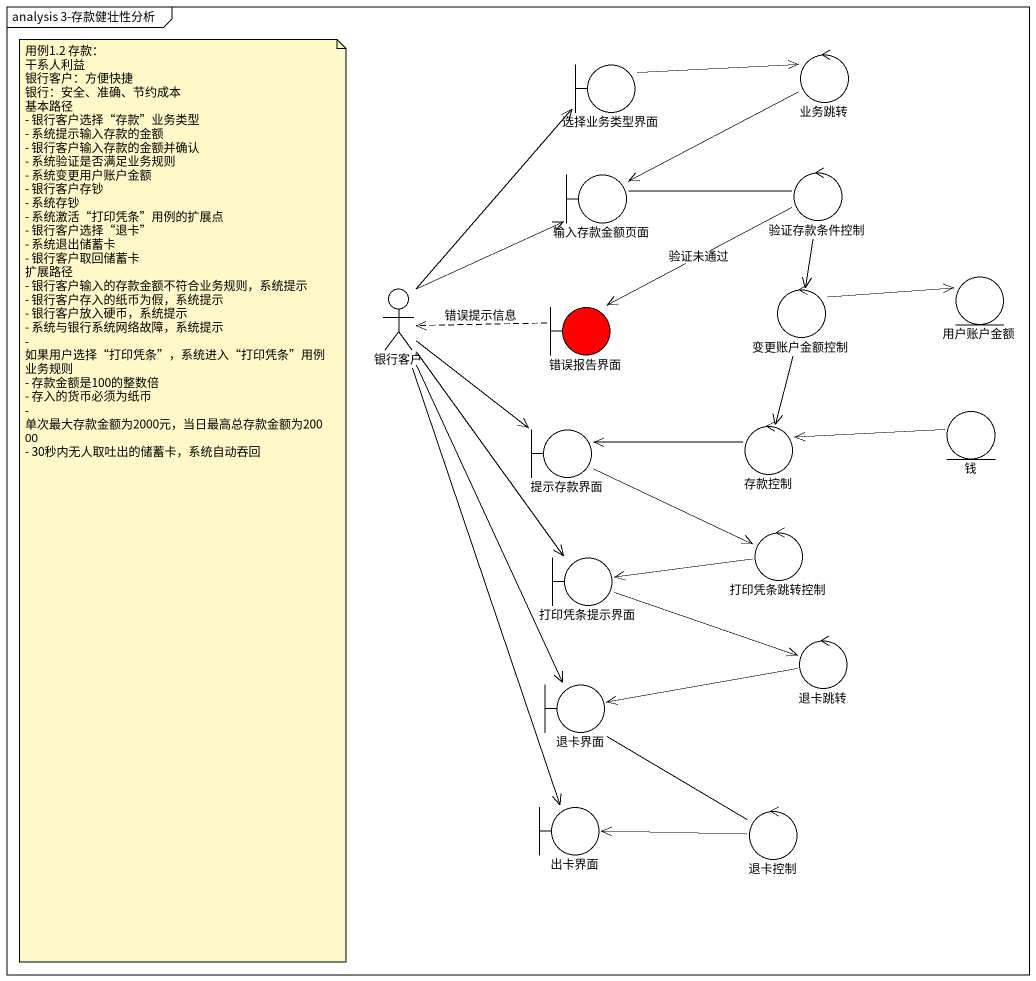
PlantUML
@startuml
mainframe analysis 3-存款健壮性分析
boundary 选择业务类型界面
control 业务跳转
boundary 输入存款金额页面
control 验证存款条件控制
entity 用户账户金额
actor 银行客户
boundary 错误报告界面 #FF0000
control 变更账户金额控制
boundary 提示存款界面
control 存款控制
entity 钱
boundary 打印凭条提示界面
control 打印凭条跳转控制
control 退卡跳转
boundary 退卡界面
boundary 出卡界面
control 退卡控制
选择业务类型界面 -right-> 业务跳转
业务跳转 -left-> 输入存款金额页面
输入存款金额页面 -right- 验证存款条件控制
验证存款条件控制 -left-> 错误报告界面 : 验证未通过
验证存款条件控制 --> 变更账户金额控制
银行客户 -up-> 选择业务类型界面
银行客户 -up-> 输入存款金额页面
银行客户 --> 提示存款界面
银行客户 --> 打印凭条提示界面
银行客户 --> 退卡界面
银行客户 --> 出卡界面
错误报告界面 .left.> 银行客户 : 错误提示信息
变更账户金额控制 -right-> 用户账户金额
变更账户金额控制 --> 存款控制
提示存款界面 -right-> 打印凭条跳转控制
存款控制 -left-> 提示存款界面
钱 -left-> 存款控制
打印凭条提示界面 -right-> 退卡跳转
打印凭条跳转控制 -left-> 打印凭条提示界面
退卡跳转 -left-> 退卡界面
退卡界面 -- 退卡控制
退卡控制 -left-> 出卡界面
note as N1
  用例1.2 存款：
  干系人利益
  银行客户：方便快捷
  银行：安全、准确、节约成本
  基本路径
  - 银行客户选择“存款”业务类型
  - 系统提示输入存款的金额
  - 银行客户输入存款的金额并确认
  - 系统验证是否满足业务规则
  - 系统变更用户账户金额
  - 银行客户存钞
  - 系统存钞
  - 系统激活“打印凭条”用例的扩展点
  - 银行客户选择“退卡”
  - 系统退出储蓄卡
  - 银行客户取回储蓄卡
  扩展路径
  - 银行客户输入的存款金额不符合业务规则，系统提示
  - 银行客户存入的纸币为假，系统提示
  - 银行客户放入硬币，系统提示
  - 系统与银行系统网络故障，系统提示
  - 如果用户选择“打印凭条”，系统进入“打印凭条”用例
  业务规则
  - 存款金额是100的整数倍
  - 存入的货币必须为纸币
  - 单次最大存款金额为2000元，当日最高总存款金额为20000
  - 30秒内无人取吐出的储蓄卡，系统自动吞回
end note
@enduml
